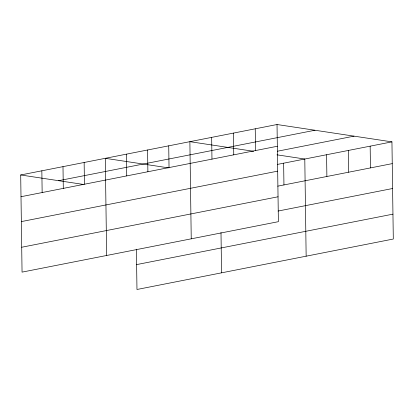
<?xml version="1.0" encoding="UTF-8"?>
<svg xmlns="http://www.w3.org/2000/svg" width="414" height="414" viewBox="0 0 414 414"><rect width="100%" height="100%" fill="white"/><g stroke="black" fill="none" stroke-linecap="round" stroke-linejoin="round"><path stroke-width="0.62" d="M277.028 124.516L278.389 221.676L22.056 272.127L20.7 174.967L277.028 124.516L391.944 141.873L393.3 239.033L136.972 289.484L136.408 249.212M58.622 180.695L314.95 130.244M21.005 196.712L277.333 146.261M277.452 151.219L354.022 136.149M277.421 164.415L391.944 141.873M21.352 221.599L277.68 171.148M277.727 186.16L392.249 163.623M21.709 247.241L278.037 196.79M278.073 211.047L392.596 188.51M136.62 264.598L392.953 214.147M253.637 151.301L189.876 141.671L191.237 238.826M276.982 154.826L304.792 159.028L306.148 256.188M168.415 167.851L105.291 158.319L106.646 255.479M20.7 174.967L83.198 184.406M370.157 146.163L370.458 167.908M348.365 150.453L348.671 172.198M326.579 154.738L326.884 176.483M283.642 163.188L283.947 184.934M255.241 128.806L255.547 150.551M233.455 133.096L233.76 154.841M220.998 232.564L221.557 272.836M211.668 137.381L211.968 159.126M168.731 145.832L169.036 167.577M147.586 149.992L147.886 171.743M126.436 154.158L126.741 175.903M84.14 162.479L84.446 184.225M62.995 166.64L63.301 188.391M41.845 170.806L42.15 192.551"/></g></svg>
